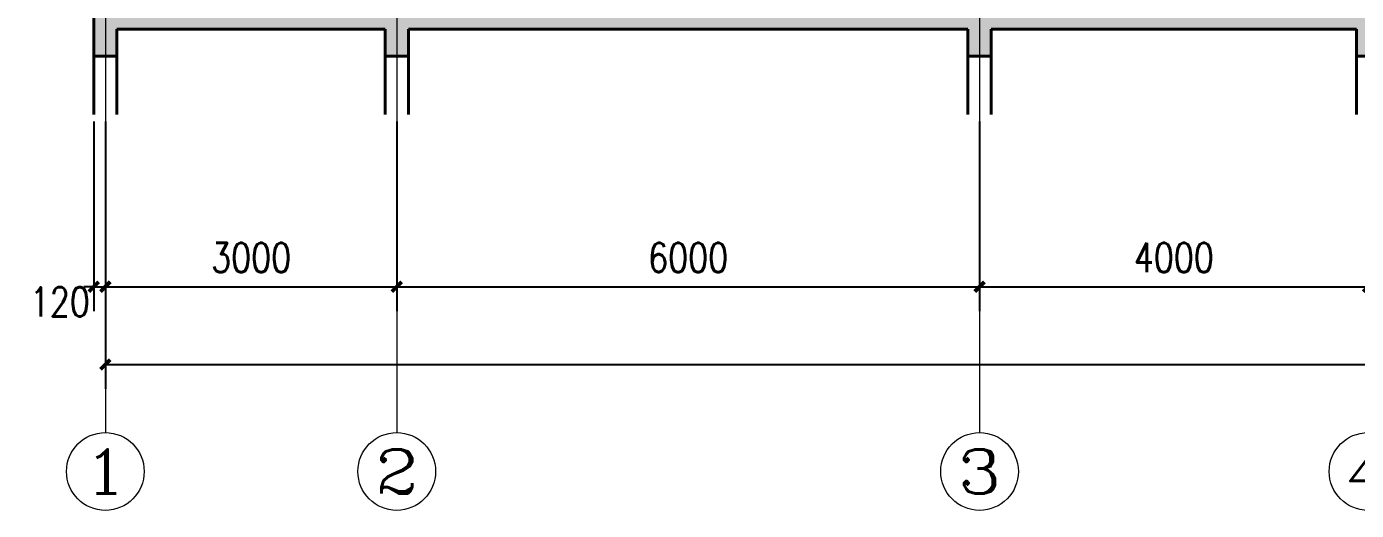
# Model space of a CAD drawing. Extents: x 577108 to 1042908, y 41950 to 81950.
# Drawn here: x 861930 to 875621, y 64453 to 69428 of the extents above; entities that cross this region are included whole.
import ezdxf
from ezdxf.enums import TextEntityAlignment as Align

# ---------------------------------------------------------------- set-up
doc = ezdxf.new("R2010")
doc.units = 0
doc.header["$LTSCALE"] = 1000
doc.header["$MEASUREMENT"] = 0
doc.linetypes.add('DOTE', pattern=[2.42, 2, -0.2, 0.02, -0.2])
doc.layers.get('0').update_dxf_attribs({"linetype": 'CONTINUOUS', "lineweight": 13})
doc.layers.get('Defpoints').update_dxf_attribs({"linetype": 'CONTINUOUS', "lineweight": 5})
for name, color, linetype, lineweight in [('AXIS', 3, 'CONTINUOUS', 15), ('AXIS_TEXT', 7, 'CONTINUOUS', 20), ('DOTE', 1, 'DOTE', 0), ('hatch', 8, 'CONTINUOUS', 5), ('wall', 2, 'CONTINUOUS', 40)]:
    doc.layers.add(name, color=color, linetype=linetype, lineweight=lineweight)
doc.styles.add('_TCH_AXIS', font='COMPLEX', dxfattribs={"bigfont": 'GBCBIG'})
doc.styles.add('COMPLEX', font='COMPLEX')
doc.styles.add('DIM_FONT', font='SIMPLEX.shx', dxfattribs={"width": 0.8, "bigfont": 'hztxt.shx'})
doc.dimstyles.new('DIMN', dxfattribs={"dimtxt": 300, "dimasz": 100, "dimexe": 250, "dimexo": 300, "dimgap": 150, "dimtad": 1, "dimdec": 0, "dimzin": 0, "dimdsep": 46, "dimtxsty": 'DIM_FONT', "dimblk": 'ARCHTICK', "dimcen": 0.09, "dimclrt": 7, "dimazin": 2, "dimtfac": 1, "dimtdec": 0, "dimtix": 1, "dimtmove": 2, "dimatfit": 3, "dimldrblk": 'ARCHTICK', "dimfxl": 0, "dimtolj": 1, "dimtzin": 0, "dimarcsym": 0})

# ---------------------------------------------------------------- blocks, each defined once
blk = doc.blocks.new('_ArchTick')
at = {"color": 0, "linetype": 'ByBlock', "const_width": 0.4}
blk.add_lwpolyline([(-0.5, -0.5), (0.5, 0.5)], dxfattribs=at)
blk = doc.blocks.new('*D201')
at = {"layer": 'AXIS', "color": 0, "lineweight": -2, "transparency": 16777216}
for p, q in [((862621, 68453), (862621, 66503)), ((862741, 68453), (862741, 66503)), ((862621, 66753), (862521, 66753)), ((862621, 66753), (862741, 66753)), ((862741, 66753), (862841, 66753))]:
    blk.add_line(p, q, dxfattribs=at)
at = {"layer": 'Defpoints', "color": 0, "transparency": 16777216}
for p in [(862621, 68753), (862741, 68753), (862741, 66753)]:
    blk.add_point(p, dxfattribs=at)
at = {"layer": 'AXIS', "color": 0, "lineweight": -2, "transparency": 16777216, "xscale": 100, "yscale": 100, "zscale": 100}
blk.add_blockref('_ArchTick', (862621, 66753), dxfattribs=at)
at = {"layer": 'AXIS', "color": 0, "lineweight": -2, "transparency": 16777216, "xscale": 100, "yscale": 100, "zscale": 100, "rotation": 180}
blk.add_blockref('_ArchTick', (862741, 66753), dxfattribs=at)
at = {"layer": 'AXIS', "color": 7, "transparency": 16777216, "insert": (862271, 66598), "char_height": 300, "attachment_point": 5, "style": 'DIM_FONT'}
blk.add_mtext('\\A1;120', dxfattribs=at)
blk = doc.blocks.new('*D202')
at = {"layer": 'AXIS', "color": 0, "lineweight": -2, "transparency": 16777216}
for p, q in [((862741, 68453), (862741, 66503)), ((865741, 68453), (865741, 66503)), ((862741, 66753), (865741, 66753))]:
    blk.add_line(p, q, dxfattribs=at)
at = {"layer": 'Defpoints', "color": 0, "transparency": 16777216}
for p in [(862741, 68753), (865741, 68753), (865741, 66753)]:
    blk.add_point(p, dxfattribs=at)
at = {"layer": 'AXIS', "color": 0, "lineweight": -2, "transparency": 16777216, "xscale": 100, "yscale": 100, "zscale": 100, "rotation": 180}
blk.add_blockref('_ArchTick', (862741, 66753), dxfattribs=at)
at = {"layer": 'AXIS', "color": 0, "lineweight": -2, "transparency": 16777216, "xscale": 100, "yscale": 100, "zscale": 100}
blk.add_blockref('_ArchTick', (865741, 66753), dxfattribs=at)
at = {"layer": 'AXIS', "color": 7, "transparency": 16777216, "insert": (864241, 67053), "char_height": 300, "attachment_point": 5, "style": 'DIM_FONT'}
blk.add_mtext('\\A1;3000', dxfattribs=at)
blk = doc.blocks.new('*D203')
at = {"layer": 'AXIS', "color": 0, "lineweight": -2, "transparency": 16777216}
for p, q in [((865741, 68453), (865741, 66503)), ((871741, 68453), (871741, 66503)), ((865741, 66753), (871741, 66753))]:
    blk.add_line(p, q, dxfattribs=at)
at = {"layer": 'Defpoints', "color": 0, "transparency": 16777216}
for p in [(865741, 68753), (871741, 68753), (871741, 66753)]:
    blk.add_point(p, dxfattribs=at)
at = {"layer": 'AXIS', "color": 0, "lineweight": -2, "transparency": 16777216, "xscale": 100, "yscale": 100, "zscale": 100, "rotation": 180}
blk.add_blockref('_ArchTick', (865741, 66753), dxfattribs=at)
at = {"layer": 'AXIS', "color": 0, "lineweight": -2, "transparency": 16777216, "xscale": 100, "yscale": 100, "zscale": 100}
blk.add_blockref('_ArchTick', (871741, 66753), dxfattribs=at)
at = {"layer": 'AXIS', "color": 7, "transparency": 16777216, "insert": (868741, 67053), "char_height": 300, "attachment_point": 5, "style": 'DIM_FONT'}
blk.add_mtext('\\A1;6000', dxfattribs=at)
blk = doc.blocks.new('*D204')
at = {"layer": 'AXIS', "color": 0, "lineweight": -2, "transparency": 16777216}
for p, q in [((871741, 68453), (871741, 66503)), ((875741, 68453), (875741, 66503)), ((871741, 66753), (875741, 66753))]:
    blk.add_line(p, q, dxfattribs=at)
at = {"layer": 'Defpoints', "color": 0, "transparency": 16777216}
for p in [(871741, 68753), (875741, 68753), (875741, 66753)]:
    blk.add_point(p, dxfattribs=at)
at = {"layer": 'AXIS', "color": 0, "lineweight": -2, "transparency": 16777216, "xscale": 100, "yscale": 100, "zscale": 100, "rotation": 180}
blk.add_blockref('_ArchTick', (871741, 66753), dxfattribs=at)
at = {"layer": 'AXIS', "color": 0, "lineweight": -2, "transparency": 16777216, "xscale": 100, "yscale": 100, "zscale": 100}
blk.add_blockref('_ArchTick', (875741, 66753), dxfattribs=at)
at = {"layer": 'AXIS', "color": 7, "transparency": 16777216, "insert": (873741, 67053), "char_height": 300, "attachment_point": 5, "style": 'DIM_FONT'}
blk.add_mtext('\\A1;4000', dxfattribs=at)
blk = doc.blocks.new('*D209')
at = {"layer": 'AXIS', "color": 0, "lineweight": -2, "transparency": 16777216}
for p, q in [((862741, 68453), (862741, 65703)), ((893241, 68453), (893241, 65703)), ((862741, 65953), (893241, 65953))]:
    blk.add_line(p, q, dxfattribs=at)
at = {"layer": 'Defpoints', "color": 0, "transparency": 16777216}
for p in [(862741, 68753), (893241, 68753), (893241, 65953)]:
    blk.add_point(p, dxfattribs=at)
at = {"layer": 'AXIS', "color": 0, "lineweight": -2, "transparency": 16777216, "xscale": 100, "yscale": 100, "zscale": 100, "rotation": 180}
blk.add_blockref('_ArchTick', (862741, 65953), dxfattribs=at)
at = {"layer": 'AXIS', "color": 0, "lineweight": -2, "transparency": 16777216, "xscale": 100, "yscale": 100, "zscale": 100}
blk.add_blockref('_ArchTick', (893241, 65953), dxfattribs=at)
at = {"layer": 'AXIS', "color": 7, "transparency": 16777216, "insert": (877991, 66253), "char_height": 300, "attachment_point": 5, "style": 'DIM_FONT'}
blk.add_mtext('\\A1;30500', dxfattribs=at)
blk = doc.blocks.new('_AXISO')
blk.add_circle((0, 0), 0.5)
at = {"layer": 'AXIS_TEXT', "style": 'COMPLEX', "width": 1.041667}
blk.add_attdef('A', text='', height=0.56, dxfattribs=at).set_placement((-0.25, -0.28), (0.25, -0.28), align=Align.FIT)

msp = doc.modelspace()

# ---------------------------------------------------------------- hatches: boundary and pattern name
at = {"layer": 'hatch'}
h = msp.add_hatch(dxfattribs=at)
h.set_pattern_fill('钢筋混凝土', color=256, scale=30, style=0)
h.set_pattern_definition([(45, (-441987.82, -391225.23), (-53.0330086, 53.0330086), []), (50, (-441987.82, -391225.23), (215.178055, -18.82564), [22.5, -247.5]), (355, (-441987.82, -391225.23), (-41.6254, 225.65764), [18, -198]), (100.4514, (-441969.89, -391226.8), (173.552815, 206.831863), [19.122057, -210.342634]), (46.1842, (-441987.82, -391165.23), (320.172315, -49.655704), [33.75, -371.25]), (96.6356, (-441961.14, -391169.37), (280.39881, 292.23536), [28.68309, -315.5139]), (351.1842, (-441987.82, -391165.23), (280.39858, 292.23558), [27, -297]), (21, (-441957.82, -391180.23), (179.072116, -120.785667), [22.5, -247.5]), (326, (-441957.82, -391180.23), (72.9946, 217.545014), [18, -198]), (71.4514, (-441942.9, -391190.3), (252.06679, 96.75915), [19.122057, -210.342634]), (37.5, (-441987.82, -391225.23), (3.6479566, 99.868156), [0, -195.6, 0, -201, 0, -198.75]), (7.5, (-441987.82, -391225.23), (78.920861, 118.3235136), [0, -114.6, 0, -191.1, 0, -75.75]), (327.5, (-442054.72, -391225.23), (160.146731, -6.7664615), [0, -75, 0, -234, 0, -310.5]), (317.5, (-442084.72, -391225.23), (174.955851, 30.031495), [0, -97.5, 0, -155.4, 0, -220.5])])
h.paths.add_polyline_path([(871860.8415, 69402.8769), (875620.8415, 69402.8769), (875620.8415, 69122.8769), (875860.8415, 69122.8769), (875860.8415, 69402.8769), (875860.8415, 69552.8769), (875860.8415, 69952.8769), (875620.8415, 69952.8769), (875620.8415, 69702.8769), (875620.8415, 69552.8769), (871860.8415, 69552.8769), (871860.8415, 69702.8769), (871620.8415, 69702.8769), (871620.8415, 69552.8769), (865860.8415, 69552.8769), (865860.8415, 69752.8769), (865620.8415, 69752.8769), (865620.8415, 69552.8769), (862860.8415, 69552.8769), (862860.8415, 69752.8769), (862620.8415, 69752.8769), (862620.8415, 69452.8769), (862620.8415, 69122.8769), (862860.8415, 69122.8769), (862860.8415, 69402.8769), (865620.8415, 69402.8769), (865620.8415, 69122.8769), (865860.8415, 69122.8769), (865860.8415, 69402.8769), (871620.8415, 69402.8769), (871620.8415, 69122.8769), (871860.8415, 69122.8769)])

# ---------------------------------------------------------------- linework, layer by layer
at = {"layer": 'AXIS'}
for p, q in [((862740.8415, 68752.8769), (862740.8415, 65252.8769)), ((865740.8415, 68752.8769), (865740.8415, 65252.8769)), ((871740.8415, 68752.8769), (871740.8415, 65252.8769))]:
    msp.add_line(p, q, dxfattribs=at)
at = {"layer": 'DOTE'}
for p, q in [((862740.8415, 79252.8769), (862740.8415, 68252.8769)), ((865740.8415, 79252.8769), (865740.8415, 68252.8769)), ((871740.8415, 79252.8769), (871740.8415, 68252.8769))]:
    msp.add_line(p, q, dxfattribs=at)
at = {"layer": 'wall'}
for p, q in [((862620.8415, 68522.8769), (862620.8415, 73756.6165)), ((862860.8415, 69402.8769), (865620.8415, 69402.8769)), ((862860.8415, 69402.8769), (862860.8415, 68522.8769)), ((865620.8415, 69402.8769), (865620.8415, 68522.8769)), ((865860.8415, 68522.8769), (865860.8415, 69402.8769)), ((865860.8415, 69402.8769), (871620.8415, 69402.8769)), ((871620.8415, 68522.8769), (871620.8415, 69402.8769)), ((871860.8415, 68522.8769), (871860.8415, 69402.8769)), ((871860.8415, 69402.8769), (875620.8415, 69402.8769)), ((875620.8415, 69402.8769), (875620.8415, 68522.8769)), ((862620.8415, 69122.8769), (862860.8415, 69122.8769)), ((865860.8415, 69122.8769), (865620.8415, 69122.8769)), ((871860.8415, 69122.8769), (871620.8415, 69122.8769)), ((875860.8415, 69122.8769), (875620.8415, 69122.8769))]:
    msp.add_line(p, q, dxfattribs=at)

# ---------------------------------------------------------------- block references
at = {"layer": 'AXIS'}
ref = msp.add_blockref('_AXISO', (862740.8415, 64852.8769), dxfattribs=dict(at, xscale=800, yscale=800, zscale=800))
ref.add_attrib('A', '1', dxfattribs={"layer": 'AXIS_TEXT', "height": 452.5483, "style": '_TCH_AXIS', "width": 2.333333}).set_placement((862514.5673, 64626.6027), (862967.1157, 64626.6027), align=Align.FIT)
ref = msp.add_blockref('_AXISO', (865740.8415, 64852.8769), dxfattribs=dict(at, xscale=800, yscale=800, zscale=800))
ref.add_attrib('A', '2', dxfattribs={"layer": 'AXIS_TEXT', "height": 452.5483, "style": '_TCH_AXIS', "width": 1.5}).set_placement((865514.5673, 64626.6027), (865967.1157, 64626.6027), align=Align.FIT)
ref = msp.add_blockref('_AXISO', (871740.8415, 64852.8769), dxfattribs=dict(at, xscale=800, yscale=800, zscale=800))
ref.add_attrib('A', '3', dxfattribs={"layer": 'AXIS_TEXT', "height": 452.5483, "style": '_TCH_AXIS', "width": 1.5}).set_placement((871514.5673, 64626.6027), (871967.1157, 64626.6027), align=Align.FIT)
ref = msp.add_blockref('_AXISO', (875740.8415, 64852.8769), dxfattribs=dict(at, xscale=800, yscale=800, zscale=800))
ref.add_attrib('A', '4', dxfattribs={"layer": 'AXIS_TEXT', "height": 452.5483, "style": '_TCH_AXIS', "width": 1.3125}).set_placement((875514.5673, 64626.6027), (875967.1157, 64626.6027), align=Align.FIT)

# ---------------------------------------------------------------- dimensions: what is measured, and where the dimension line sits
dim = msp.add_linear_dim(base=(862740.8415, 66752.8769), p1=(862620.8415, 68752.8769), p2=(862740.8415, 68752.8769), angle=0, dimstyle='DIMN', dxfattribs=at)
dim.commit()
dim.dimension.update_dxf_attribs({"geometry": '*D201', "text_midpoint": (862270.8415, 66597.8769), "dimtype": 129})
for p1, p2, distance, picture, middle in [((862740.8415, 68752.8769), (865740.8415, 68752.8769), -2000, '*D202', (864240.8415, 67052.8769)), ((862740.8415, 68752.8769), (893240.8415, 68752.8769), -2800, '*D209', (877990.8415, 66252.8769)), ((865740.8415, 68752.8769), (871740.8415, 68752.8769), -2000, '*D203', (868740.8415, 67052.8769)), ((871740.8415, 68752.8769), (875740.8415, 68752.8769), -2000, '*D204', (873740.8415, 67052.8769))]:
    dim = msp.add_aligned_dim(p1=p1, p2=p2, distance=distance, dimstyle='DIMN', dxfattribs=at)
    dim.commit()
    dim.dimension.update_dxf_attribs({"geometry": picture, "text_midpoint": middle})

doc.saveas('drawing.dxf')
